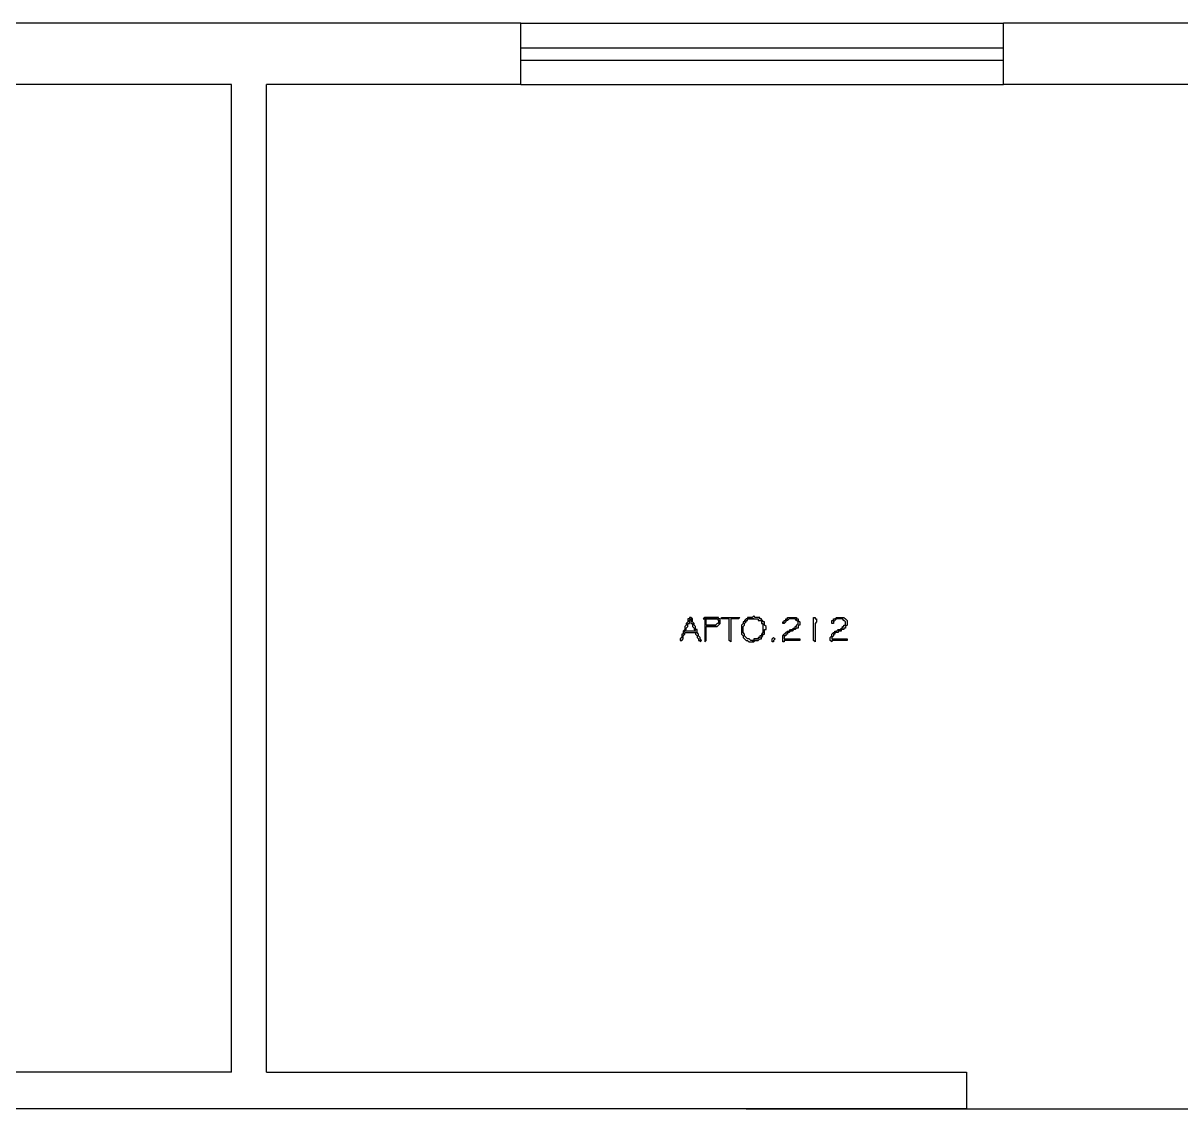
# Model space of a CAD drawing. Header units: millimetres. Extents: x -518.8 to -461.2, y 3.5 to 44.2.
# Drawn here: x -504.104 to -499.292, y 38.508 to 43.022 of the extents above; entities that cross this region are included whole.
import ezdxf

# ---------------------------------------------------------------- set-up
doc = ezdxf.new("R2010")
doc.units = ezdxf.units.MM
doc.header["$MEASUREMENT"] = 0
for name, color, linetype in [('10', 10, 'Continuous'), ('5', 5, 'Continuous'), ('8', 8, 'Continuous'), ('MYSOLIDS', 7, 'Continuous')]:
    doc.layers.add(name, color=color, linetype=linetype)

msp = doc.modelspace()

# ---------------------------------------------------------------- linework, layer by layer
at = {"layer": '10'}
for points in [[(-502.0346, 43.0218), (-507.7511, 43.0218)], [(-502.0346, 42.7669), (-502.0346, 43.0218)], [(-500.0293, 42.7669), (-500.0293, 43.0218)], [(-498.5782, 43.0218), (-500.0293, 43.0218)], [(-503.2376, 42.7669), (-507.3504, 42.7669)], [(-503.2376, 38.6609), (-503.2376, 42.7669)], [(-503.0918, 38.6609), (-503.0918, 42.7669)], [(-502.0346, 42.7669), (-503.0918, 42.7669)], [(-498.979, 42.7669), (-500.0293, 42.7669)], [(-501.0985, 38.5082), (-493.1158, 38.5082), (-493.1158, 41.1624)]]:
    msp.add_lwpolyline(points, dxfattribs=at)
at = {"layer": '5'}
for points in [[(-503.2376, 38.6609), (-508.8015, 38.6609)], [(-503.0918, 38.6609), (-500.182, 38.6609)], [(-500.182, 38.6609), (-500.182, 38.5082)], [(-500.182, 38.5082), (-512.997, 38.5082)]]:
    msp.add_lwpolyline(points, dxfattribs=at)
at = {"layer": '8'}
for points in [[(-502.0346, 43.0218), (-500.0293, 43.0218)], [(-502.0346, 42.9195), (-500.0293, 42.9195)], [(-502.0346, 42.8684), (-500.0293, 42.8684)], [(-502.0346, 42.7669), (-500.0293, 42.7669)]]:
    msp.add_lwpolyline(points, dxfattribs=at)
at = {"layer": 'MYSOLIDS'}
for points in [[(-501.3218, 40.5451), (-501.3278, 40.5451), (-501.3278, 40.5383), (-501.3278, 40.5383), (-501.3278, 40.5323), (-501.3278, 40.5263), (-501.3218, 40.5263), (-501.3218, 40.5195), (-501.3218, 40.5195), (-501.3218, 40.5135), (-501.3151, 40.5067), (-501.3151, 40.5007), (-501.3151, 40.5007), (-501.309, 40.4939), (-501.3534, 40.4939), (-501.3602, 40.4939), (-501.3602, 40.4879), (-501.3602, 40.4812), (-501.3662, 40.4812), (-501.3662, 40.4751), (-501.3662, 40.4751), (-501.3662, 40.4684), (-501.3722, 40.4624), (-501.3722, 40.4556), (-501.3722, 40.4556), (-501.3722, 40.4556), (-501.3662, 40.4556), (-501.3662, 40.4556), (-501.3662, 40.4556), (-501.3602, 40.4624), (-501.3602, 40.4684), (-501.3602, 40.4684), (-501.3602, 40.4751), (-501.3602, 40.4751), (-501.3534, 40.4812), (-501.3534, 40.4879), (-501.309, 40.4879), (-501.3023, 40.4879), (-501.3023, 40.4939), (-501.3023, 40.5007), (-501.309, 40.5007), (-501.309, 40.5067), (-501.309, 40.5067), (-501.309, 40.5135), (-501.3151, 40.5195), (-501.3151, 40.5195), (-501.3151, 40.5263), (-501.3151, 40.5263), (-501.3218, 40.5323), (-501.3218, 40.5323), (-501.3218, 40.5383), (-501.3218, 40.5383), (-501.3218, 40.5451), (-501.3218, 40.5451)], [(-501.3278, 40.5511), (-501.3346, 40.5511), (-501.3346, 40.5511), (-501.3346, 40.5511), (-501.3346, 40.5451), (-501.3406, 40.5451), (-501.3406, 40.5383), (-501.3406, 40.5323), (-501.3474, 40.5263), (-501.3474, 40.5195), (-501.3534, 40.5135), (-501.3534, 40.5135), (-501.3534, 40.5067), (-501.3534, 40.5067), (-501.3534, 40.5007), (-501.3602, 40.4939), (-501.3602, 40.4939), (-501.3534, 40.4939), (-501.3534, 40.4939), (-501.3474, 40.5007), (-501.3474, 40.5007), (-501.3474, 40.5067), (-501.3406, 40.5135), (-501.3406, 40.5135), (-501.3406, 40.5195), (-501.3406, 40.5195), (-501.3406, 40.5263), (-501.3346, 40.5263), (-501.3346, 40.5323), (-501.3346, 40.5383), (-501.3278, 40.5451), (-501.3218, 40.5451), (-501.3278, 40.5511), (-501.3278, 40.5511), (-501.3278, 40.5511), (-501.3278, 40.5511)], [(-501.2707, 40.5511), (-501.2707, 40.5511), (-501.2707, 40.5511), (-501.2767, 40.5451), (-501.2767, 40.5451), (-501.2324, 40.5451), (-501.2324, 40.5451), (-501.2263, 40.5451), (-501.2196, 40.5451), (-501.2196, 40.5451), (-501.2196, 40.5451), (-501.2136, 40.5383), (-501.2136, 40.5323), (-501.2136, 40.5323), (-501.2136, 40.5263), (-501.2136, 40.5263), (-501.2196, 40.5263), (-501.2263, 40.5195), (-501.2263, 40.5195), (-501.2263, 40.5195), (-501.2324, 40.5195), (-501.2391, 40.5195), (-501.2391, 40.5195), (-501.2451, 40.5195), (-501.2519, 40.5195), (-501.2579, 40.5195), (-501.2647, 40.5195), (-501.2196, 40.5135), (-501.2136, 40.5195), (-501.2136, 40.5195), (-501.2068, 40.5263), (-501.2068, 40.5263), (-501.2068, 40.5323), (-501.2068, 40.5323), (-501.2068, 40.5383), (-501.2068, 40.5383), (-501.2068, 40.5451), (-501.2136, 40.5451), (-501.2136, 40.5511), (-501.2647, 40.5511), (-501.2647, 40.5511), (-501.2707, 40.5511), (-501.2707, 40.5511)], [(-501.2767, 40.5451), (-501.2767, 40.5451), (-501.2707, 40.5451), (-501.2707, 40.5383), (-501.2707, 40.5323), (-501.2707, 40.5263), (-501.2707, 40.5263), (-501.2707, 40.5195), (-501.2707, 40.5135), (-501.2707, 40.5135), (-501.2707, 40.5067), (-501.2707, 40.5007), (-501.2707, 40.4939), (-501.2707, 40.4939), (-501.2707, 40.4879), (-501.2707, 40.4812), (-501.2707, 40.4751), (-501.2707, 40.4751), (-501.2707, 40.4684), (-501.2707, 40.4624), (-501.2707, 40.4624), (-501.2707, 40.4556), (-501.2707, 40.4556), (-501.2707, 40.4496), (-501.2647, 40.4556), (-501.2647, 40.4556), (-501.2647, 40.4556), (-501.2647, 40.4624), (-501.2647, 40.4684), (-501.2647, 40.4751), (-501.2647, 40.4751), (-501.2647, 40.4812), (-501.2647, 40.4879), (-501.2647, 40.4879), (-501.2647, 40.4939), (-501.2647, 40.5007), (-501.2647, 40.5067), (-501.2647, 40.5067), (-501.2647, 40.5135), (-501.2647, 40.5135), (-501.2579, 40.5135), (-501.2519, 40.5135), (-501.2451, 40.5135), (-501.2451, 40.5135), (-501.2391, 40.5135), (-501.2324, 40.5135), (-501.2263, 40.5135), (-501.2263, 40.5135), (-501.2196, 40.5135), (-501.2196, 40.5135), (-501.2647, 40.5195), (-501.2647, 40.5195), (-501.2647, 40.5263), (-501.2647, 40.5263), (-501.2647, 40.5323), (-501.2647, 40.5383), (-501.2647, 40.5383), (-501.2647, 40.5451), (-501.2579, 40.5451), (-501.2579, 40.5451), (-501.2519, 40.5451), (-501.2451, 40.5451), (-501.2451, 40.5451), (-501.2391, 40.5451), (-501.2391, 40.5451), (-501.2324, 40.5451), (-501.2767, 40.5451), (-501.2767, 40.5451)], [(-501.2324, 40.5511), (-501.2391, 40.5511), (-501.2391, 40.5511), (-501.2451, 40.5511), (-501.2519, 40.5511), (-501.2519, 40.5511), (-501.2579, 40.5511), (-501.2647, 40.5511), (-501.2136, 40.5511), (-501.2196, 40.5511), (-501.2196, 40.5511), (-501.2263, 40.5511), (-501.2324, 40.5511), (-501.2324, 40.5511)], [(-501.1308, 40.5511), (-501.1308, 40.5511), (-501.1308, 40.5511), (-501.1308, 40.5511), (-501.1241, 40.5511), (-501.1241, 40.5511), (-501.1308, 40.5451), (-501.1308, 40.5451), (-501.1308, 40.5451), (-501.1308, 40.5451), (-501.1624, 40.5451), (-501.1624, 40.4556), (-501.1624, 40.4556), (-501.1624, 40.4556), (-501.1624, 40.4496), (-501.1624, 40.4496), (-501.1692, 40.4556), (-501.1692, 40.4556), (-501.1692, 40.4556), (-501.1692, 40.4556), (-501.1692, 40.5451), (-501.1752, 40.5451), (-501.1812, 40.5451), (-501.188, 40.5451), (-501.188, 40.5451), (-501.194, 40.5451), (-501.194, 40.5451), (-501.194, 40.5451), (-501.2008, 40.5451), (-501.2008, 40.5451), (-501.2008, 40.5451), (-501.2008, 40.5451), (-501.2008, 40.5511), (-501.2008, 40.5511), (-501.194, 40.5511), (-501.194, 40.5511), (-501.194, 40.5511), (-501.188, 40.5511), (-501.1812, 40.5511), (-501.1812, 40.5511), (-501.1752, 40.5511), (-501.1692, 40.5511), (-501.1692, 40.5511), (-501.1308, 40.5511), (-501.1308, 40.5511), (-501.1308, 40.5511)], [(-501.0925, 40.5451), (-501.0985, 40.5451), (-501.0985, 40.5451), (-501.1053, 40.5383), (-501.1053, 40.5383), (-501.1053, 40.5323), (-501.1113, 40.5323), (-501.1113, 40.5263), (-501.1113, 40.5263), (-501.1181, 40.5195), (-501.1181, 40.5135), (-501.1181, 40.5067), (-501.1181, 40.5067), (-501.1181, 40.5007), (-501.1181, 40.5007), (-501.1181, 40.4939), (-501.1181, 40.4879), (-501.1181, 40.4812), (-501.1181, 40.4812), (-501.1113, 40.4751), (-501.1113, 40.4684), (-501.1113, 40.4684), (-501.1053, 40.4624), (-501.1053, 40.4624), (-501.0985, 40.4556), (-501.0985, 40.4556), (-501.0925, 40.4556), (-501.0857, 40.4496), (-501.0857, 40.4496), (-501.0797, 40.4496), (-501.0737, 40.4496), (-501.0737, 40.4496), (-501.0669, 40.4496), (-501.0669, 40.4496), (-501.0609, 40.4556), (-501.0542, 40.4556), (-501.0542, 40.4556), (-501.0481, 40.4556), (-501.0737, 40.4556), (-501.0797, 40.4556), (-501.0797, 40.4556), (-501.0857, 40.4624), (-501.0925, 40.4624), (-501.0925, 40.4624), (-501.0985, 40.4684), (-501.0985, 40.4684), (-501.0985, 40.4684), (-501.1053, 40.4751), (-501.1053, 40.4751), (-501.1053, 40.4812), (-501.1113, 40.4879), (-501.1113, 40.4879), (-501.1113, 40.4939), (-501.1113, 40.5007), (-501.1113, 40.5007), (-501.1113, 40.5067), (-501.1113, 40.5135), (-501.1113, 40.5135), (-501.1053, 40.5195), (-501.1053, 40.5263), (-501.1053, 40.5263), (-501.0985, 40.5323), (-501.0985, 40.5323), (-501.0985, 40.5383), (-501.0925, 40.5383), (-501.0925, 40.5451), (-501.0857, 40.5451), (-501.0797, 40.5451), (-501.0797, 40.5451), (-501.0737, 40.5451), (-501.0669, 40.5451), (-501.0925, 40.5451), (-501.0925, 40.5451)], [(-501.0669, 40.5578), (-501.0669, 40.5578), (-501.0737, 40.5511), (-501.0797, 40.5511), (-501.0797, 40.5511), (-501.0857, 40.5511), (-501.0925, 40.5511), (-501.0925, 40.5451), (-501.0669, 40.5451), (-501.0669, 40.5451), (-501.0609, 40.5451), (-501.0542, 40.5451), (-501.0542, 40.5451), (-501.0481, 40.5451), (-501.0481, 40.5383), (-501.0414, 40.5383), (-501.0354, 40.5383), (-501.0354, 40.5383), (-501.0354, 40.5323), (-501.0354, 40.5263), (-501.0286, 40.5263), (-501.0286, 40.5195), (-501.0286, 40.5195), (-501.0286, 40.5135), (-501.0286, 40.5067), (-501.0286, 40.5067), (-501.0286, 40.5007), (-501.0286, 40.4939), (-501.0286, 40.4939), (-501.0286, 40.4879), (-501.0354, 40.4812), (-501.0354, 40.4812), (-501.0354, 40.4751), (-501.0414, 40.4751), (-501.0414, 40.4684), (-501.0481, 40.4684), (-501.0481, 40.4624), (-501.0542, 40.4624), (-501.0542, 40.4624), (-501.0609, 40.4624), (-501.0669, 40.4624), (-501.0669, 40.4556), (-501.0737, 40.4556), (-501.0481, 40.4556), (-501.0481, 40.4556), (-501.0414, 40.4624), (-501.0414, 40.4624), (-501.0354, 40.4624), (-501.0354, 40.4684), (-501.0286, 40.4751), (-501.0286, 40.4751), (-501.0286, 40.4812), (-501.0226, 40.4812), (-501.0226, 40.4879), (-501.0226, 40.4879), (-501.0226, 40.4939), (-501.0226, 40.5007), (-501.0158, 40.5007), (-501.0158, 40.5067), (-501.0158, 40.5067), (-501.0158, 40.5135), (-501.0226, 40.5195), (-501.0226, 40.5263), (-501.0226, 40.5263), (-501.0226, 40.5323), (-501.0286, 40.5323), (-501.0286, 40.5383), (-501.0354, 40.5383), (-501.0354, 40.5451), (-501.0354, 40.5451), (-501.0414, 40.5451), (-501.0414, 40.5511), (-501.0481, 40.5511), (-501.0542, 40.5511), (-501.0609, 40.5511), (-501.0609, 40.5511), (-501.0669, 40.5578), (-501.0669, 40.5578)], [(-500.9399, 40.4624), (-500.8827, 40.4624), (-500.876, 40.4624), (-500.876, 40.4624), (-500.876, 40.4556), (-500.876, 40.4556), (-500.876, 40.4556), (-500.876, 40.4556), (-500.8827, 40.4556), (-500.8827, 40.4556), (-500.9399, 40.4556), (-500.9399, 40.4496), (-500.9399, 40.4496), (-500.9459, 40.4496), (-500.9459, 40.4496), (-500.9459, 40.4556), (-500.9459, 40.4556), (-500.9459, 40.4556), (-500.9459, 40.4556), (-500.9459, 40.4624), (-500.9459, 40.4684), (-500.9459, 40.4684), (-500.9459, 40.4751), (-500.9459, 40.4751), (-500.9399, 40.4812), (-500.9399, 40.4812), (-500.9331, 40.4879), (-500.9331, 40.4879), (-500.9331, 40.4879), (-500.9271, 40.4939), (-500.9271, 40.4939), (-500.9203, 40.4939), (-500.9143, 40.5007), (-500.9075, 40.5007), (-500.9075, 40.5007), (-500.9015, 40.5067), (-500.8948, 40.5067), (-500.8948, 40.5067), (-500.8948, 40.5135), (-500.8887, 40.5135), (-500.8887, 40.5195), (-500.8887, 40.5195), (-500.8827, 40.5263), (-500.8827, 40.5263), (-500.8827, 40.5323), (-500.8887, 40.5383), (-500.8887, 40.5383), (-500.8887, 40.5383), (-500.8948, 40.5451), (-500.9015, 40.5451), (-500.9015, 40.5451), (-500.9075, 40.5451), (-500.9143, 40.5451), (-500.9143, 40.5451), (-500.9203, 40.5451), (-500.9203, 40.5451), (-500.9271, 40.5383), (-500.9331, 40.5383), (-500.9331, 40.5323), (-500.9331, 40.5323), (-500.9331, 40.5323), (-500.9399, 40.5263), (-500.9399, 40.5263), (-500.9399, 40.5263), (-500.9459, 40.5263), (-500.9459, 40.5263), (-500.9459, 40.5263), (-500.9459, 40.5263), (-500.9459, 40.5323), (-500.9399, 40.5323), (-500.9399, 40.5383), (-500.9331, 40.5383), (-500.9331, 40.5383), (-500.9331, 40.5451), (-500.9271, 40.5451), (-500.9271, 40.5511), (-500.9203, 40.5511), (-500.9203, 40.5511), (-500.9143, 40.5511), (-500.9075, 40.5511), (-500.9075, 40.5511), (-500.9015, 40.5511), (-500.8948, 40.5511), (-500.8948, 40.5511), (-500.8887, 40.5511), (-500.8887, 40.5451), (-500.8887, 40.5451), (-500.8827, 40.5451), (-500.8827, 40.5383), (-500.876, 40.5323), (-500.876, 40.5323), (-500.876, 40.5263), (-500.876, 40.5263), (-500.876, 40.5195), (-500.8827, 40.5195), (-500.8827, 40.5135), (-500.8827, 40.5067), (-500.8887, 40.5067), (-500.8887, 40.5067), (-500.8948, 40.5007), (-500.8948, 40.5007), (-500.9015, 40.5007), (-500.9075, 40.4939), (-500.9075, 40.4939), (-500.9143, 40.4939), (-500.9203, 40.4879), (-500.9203, 40.4879), (-500.9271, 40.4879), (-500.9271, 40.4812), (-500.9331, 40.4812), (-500.9331, 40.4751), (-500.9399, 40.4751), (-500.9399, 40.4684), (-500.9399, 40.4624), (-500.9399, 40.4624), (-500.9399, 40.4624), (-500.9399, 40.4624), (-500.9399, 40.4624)], [(-500.8188, 40.4556), (-500.8188, 40.4624), (-500.8188, 40.4684), (-500.8188, 40.4684), (-500.8188, 40.4684), (-500.8188, 40.4751), (-500.8188, 40.4812), (-500.8188, 40.4879), (-500.8188, 40.4939), (-500.8188, 40.4939), (-500.8188, 40.5007), (-500.8188, 40.5067), (-500.8188, 40.5067), (-500.8188, 40.5135), (-500.8188, 40.5195), (-500.8188, 40.5263), (-500.8188, 40.5263), (-500.8188, 40.5323), (-500.8188, 40.5383), (-500.8188, 40.5383), (-500.8188, 40.5451), (-500.8188, 40.5451), (-500.8188, 40.5511), (-500.8188, 40.5511), (-500.8121, 40.5511), (-500.8121, 40.5511), (-500.8121, 40.5511), (-500.8121, 40.5511), (-500.8121, 40.5451), (-500.806, 40.5451), (-500.806, 40.5383), (-500.806, 40.5323), (-500.806, 40.5323), (-500.8121, 40.5263), (-500.8121, 40.5195), (-500.8121, 40.5135), (-500.8121, 40.5135), (-500.8121, 40.5067), (-500.8121, 40.5007), (-500.8121, 40.4939), (-500.8121, 40.4939), (-500.8121, 40.4879), (-500.8121, 40.4812), (-500.8121, 40.4751), (-500.8121, 40.4751), (-500.8121, 40.4684), (-500.8121, 40.4624), (-500.8121, 40.4624), (-500.8121, 40.4556), (-500.8121, 40.4556), (-500.8121, 40.4556), (-500.8121, 40.4556), (-500.8121, 40.4496), (-500.8121, 40.4496), (-500.8188, 40.4556), (-500.8188, 40.4556), (-500.8188, 40.4556), (-500.8188, 40.4556), (-500.8188, 40.4556), (-500.8188, 40.4556), (-500.8188, 40.4556)], [(-500.7421, 40.4624), (-500.679, 40.4624), (-500.679, 40.4624), (-500.679, 40.4624), (-500.679, 40.4556), (-500.679, 40.4556), (-500.679, 40.4556), (-500.679, 40.4556), (-500.679, 40.4556), (-500.679, 40.4556), (-500.7421, 40.4556), (-500.7421, 40.4496), (-500.7421, 40.4496), (-500.7421, 40.4496), (-500.7421, 40.4496), (-500.7489, 40.4556), (-500.7489, 40.4556), (-500.7489, 40.4556), (-500.7489, 40.4556), (-500.7489, 40.4624), (-500.7489, 40.4684), (-500.7489, 40.4684), (-500.7421, 40.4751), (-500.7421, 40.4751), (-500.7421, 40.4812), (-500.7421, 40.4812), (-500.7361, 40.4879), (-500.7293, 40.4879), (-500.7293, 40.4879), (-500.7293, 40.4939), (-500.7233, 40.4939), (-500.7233, 40.4939), (-500.7166, 40.5007), (-500.7105, 40.5007), (-500.7038, 40.5007), (-500.7038, 40.5067), (-500.6978, 40.5067), (-500.6978, 40.5067), (-500.6978, 40.5135), (-500.6918, 40.5135), (-500.6918, 40.5195), (-500.685, 40.5195), (-500.685, 40.5263), (-500.685, 40.5263), (-500.685, 40.5323), (-500.6918, 40.5383), (-500.6918, 40.5383), (-500.6918, 40.5383), (-500.6978, 40.5451), (-500.6978, 40.5451), (-500.7038, 40.5451), (-500.7105, 40.5451), (-500.7105, 40.5451), (-500.7166, 40.5451), (-500.7233, 40.5451), (-500.7233, 40.5451), (-500.7293, 40.5383), (-500.7293, 40.5383), (-500.7361, 40.5323), (-500.7361, 40.5323), (-500.7361, 40.5323), (-500.7361, 40.5263), (-500.7421, 40.5263), (-500.7421, 40.5263), (-500.7421, 40.5263), (-500.7421, 40.5263), (-500.7421, 40.5263), (-500.7421, 40.5263), (-500.7421, 40.5323), (-500.7421, 40.5323), (-500.7421, 40.5383), (-500.7361, 40.5383), (-500.7361, 40.5383), (-500.7361, 40.5451), (-500.7293, 40.5451), (-500.7233, 40.5511), (-500.7233, 40.5511), (-500.7166, 40.5511), (-500.7166, 40.5511), (-500.7105, 40.5511), (-500.7105, 40.5511), (-500.7038, 40.5511), (-500.6978, 40.5511), (-500.6918, 40.5511), (-500.6918, 40.5511), (-500.685, 40.5451), (-500.685, 40.5451), (-500.685, 40.5451), (-500.679, 40.5383), (-500.679, 40.5323), (-500.679, 40.5323), (-500.679, 40.5263), (-500.679, 40.5263), (-500.679, 40.5195), (-500.679, 40.5195), (-500.685, 40.5135), (-500.685, 40.5067), (-500.685, 40.5067), (-500.6918, 40.5067), (-500.6918, 40.5007), (-500.6978, 40.5007), (-500.7038, 40.5007), (-500.7038, 40.4939), (-500.7105, 40.4939), (-500.7166, 40.4939), (-500.7166, 40.4879), (-500.7233, 40.4879), (-500.7293, 40.4879), (-500.7293, 40.4812), (-500.7361, 40.4812), (-500.7361, 40.4751), (-500.7361, 40.4751), (-500.7421, 40.4684), (-500.7421, 40.4624), (-500.7421, 40.4624), (-500.7421, 40.4624), (-500.7421, 40.4624), (-500.7421, 40.4624)], [(-501.3023, 40.4879), (-501.309, 40.4879), (-501.309, 40.4879), (-501.309, 40.4812), (-501.3023, 40.4751), (-501.3023, 40.4751), (-501.3023, 40.4684), (-501.2963, 40.4624), (-501.2963, 40.4556), (-501.2895, 40.4556), (-501.2895, 40.4556), (-501.2895, 40.4496), (-501.2835, 40.4556), (-501.2835, 40.4556), (-501.2835, 40.4556), (-501.2895, 40.4624), (-501.2895, 40.4684), (-501.2963, 40.4751), (-501.2963, 40.4812), (-501.2963, 40.4812), (-501.3023, 40.4879), (-501.3023, 40.4879)], [(-500.9902, 40.4496), (-500.9902, 40.4556), (-500.9902, 40.4556), (-500.9902, 40.4556), (-500.9902, 40.4556), (-500.9902, 40.4624), (-500.9902, 40.4624), (-500.9842, 40.4684), (-500.9842, 40.4684), (-500.9842, 40.4684), (-500.9842, 40.4684), (-500.9782, 40.4624), (-500.9782, 40.4624), (-500.9842, 40.4556), (-500.9842, 40.4556), (-500.9842, 40.4496), (-500.9902, 40.4496), (-500.9902, 40.4496), (-500.9902, 40.4496), (-500.9902, 40.4496)]]:
    msp.add_lwpolyline(points, dxfattribs=at)

doc.saveas('drawing.dxf')
